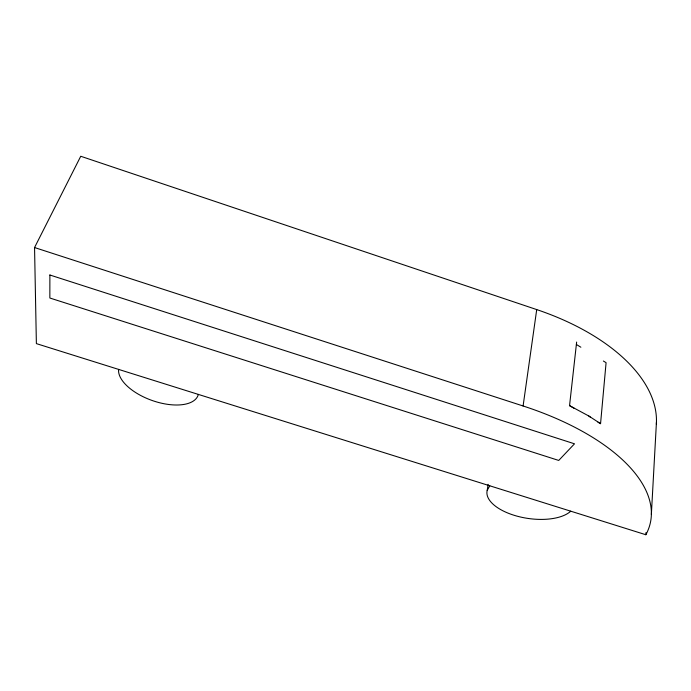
<?xml version="1.0" encoding="UTF-8"?>
<svg xmlns="http://www.w3.org/2000/svg" width="691" height="691" viewBox="0 0 691 691"><rect width="100%" height="100%" fill="white"/><g stroke="black" fill="none" stroke-linecap="round" stroke-linejoin="round"><path stroke-width="1.04" d="M651.354 514.519L656.45 422.132M656.346 424.239A188.22 101.352 10.2 0 0 536.717 309.585L80.743 156.261L34.55 247.542L36.381 343.617L645.852 534.739L645.973 532.588M597.991 422.184L600.557 423.678L606.085 362.68L603.381 361.022M574.195 408.338L569.548 405.634L576.639 342.054M645.852 534.739A198.965 93.086 10.7 0 0 523.096 405.98L536.717 309.585M570.645 511.159L570.369 511.521A44.259 20.747 8.5 0 1 518.63 516.566A44.259 20.747 8.5 0 1 487.198 490.385L488.14 484.339M487.198 490.385L489.772 485.799M34.55 247.542L523.096 405.98M569.548 405.634L588.767 415.982L600.557 423.678M576.372 344.464L580.872 347.228M588.767 415.982L590.416 417.217M198.334 394.406A41.909 20.298 19.7 0 1 155 401.445A41.909 20.298 19.7 0 1 118.61 369.4M49.882 275.001L49.847 298.011L558.734 460.439L574.506 443.812L49.882 275.001"/></g></svg>
